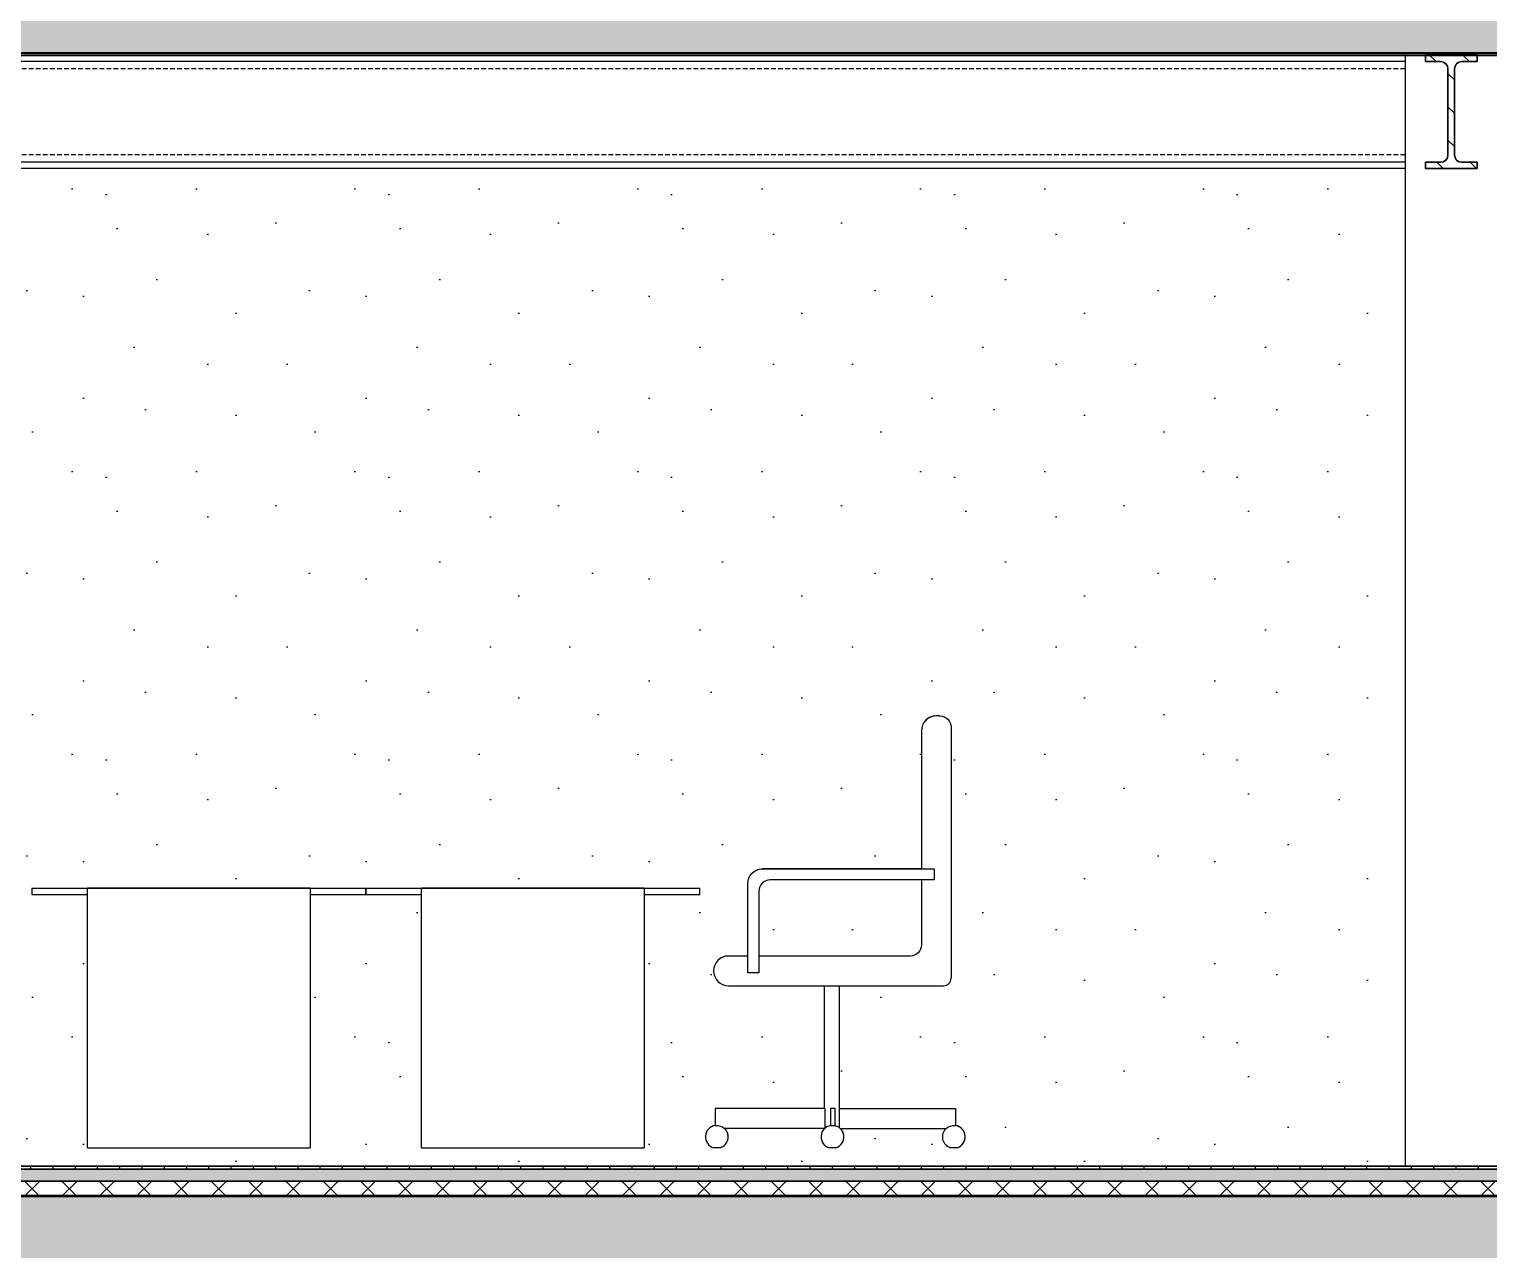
# Model space of a CAD drawing. Header units: millimetres. Extents: x -100 to 224448, y 0 to 22177.
# Drawn here: x 165178 to 169111, y 10125 to 13416 of the extents above; entities that cross this region are included whole.
import ezdxf

# ---------------------------------------------------------------- set-up
doc = ezdxf.new("R2010")
doc.units = ezdxf.units.MM
doc.linetypes.add('DASHED', pattern=[19.05, 12.7, -6.35])
doc.layers.get('0').update_dxf_attribs({"true_color": 0xdfdfdf})
for name, color, linetype in [('Background_0', 7, 'Continuous'), ('Boundary_0', 7, 'Continuous'), ('Boundary_Floor_ Ceramic Tiles', 7, 'Continuous'), ('Boundary_Insulation_ Extruded Polystyrene', 42, 'Continuous'), ('Boundary_Screed', 7, 'Continuous'), ('Elevation_Gypsum Board', 7, 'Continuous'), ('Elevation_Plaster_ Cement', 7, 'Continuous'), ('Fill_0', 7, 'Continuous'), ('Fill_Concrete_ Reinforced', 85, 'Continuous'), ('Fill_Floor_ Ceramic Tiles', 251, 'Continuous'), ('Fill_Insulation_ Extruded Polystyrene', 42, 'Continuous'), ('Fill_Screed', 251, 'Continuous'), ('Viewport border', 7, 'Continuous')]:
    doc.layers.add(name, color=color, linetype=linetype)
for name, color, linetype, lineweight in [('Background_Concrete_ Reinforced', 7, 'Continuous', 9), ('Background_Floor_ Ceramic Tiles', 7, 'Continuous', 9), ('Background_Gypsum Board', 7, 'Continuous', 9), ('Background_Insulation_ Extruded Polystyrene', 7, 'Continuous', 9), ('Background_Plaster_ Cement', 7, 'Continuous', 9), ('Background_Screed', 7, 'Continuous', 9), ('Boundary_Concrete_ Reinforced', 99, 'Continuous', 50)]:
    doc.layers.add(name, color=color, linetype=linetype, lineweight=lineweight)
doc.layers.add('BIM_ROOM_LINES', color=7, linetype='Continuous', plot=False)
pattern_1 = [(15, (-3002.4, -5250), (287.368, 497.736), [50.8, -355.6]), (105, (-3002.4, -5250), (-497.736, 287.368), [50.8, -355.6]), (150, (-2953.33, -5236.85), (-392.5523, -105.184), [71.842, -502.894]), (15, (-3012.5, -5016.04), (287.368, 497.736), [50.8, -355.6]), (60, (-2981.4, -5034), (-105.184, 392.5523), [35.921, -538.815]), (150, (-2981.4, -5034), (-392.5523, -105.184), [35.921, -538.815]), (15, (-2891.6, -4878.46), (287.368, 497.736), [71.842, -334.558]), (60, (-2891.6, -4878.46), (-105.184, 392.5523), [50.8, -523.9364]), (150, (-2822.2, -4859.87), (-392.5523, -105.184), [50.8, -523.9364]), (105, (-2758.8, -5079.55), (-497.736, 287.368), [50.8, -355.6]), (60, (-2758.82, -5079.55), (-105.184, 392.5523), [35.921, -538.815]), (150, (-2740.86, -5048.44), (-392.5523, -105.184), [35.921, -538.815]), (15, (-2979.63, -5138.7), (287.368, 497.736), [25.4, -340.36]), (15, (-2711.5, -4961.7), (287.368, 497.736), [25.4, -340.36]), (105, (-2847.33, -4945.5), (-497.736, 287.368), [25.4, -340.36]), (150, (-2739.1, -5153.15), (-392.5523, -105.184), [35.921, -538.815]), (150, (-2983.15, -4929.3), (-392.5523, -105.184), [35.921, -538.815]), (60, (-2852.9, -5071.9), (-105.184, 392.5523), [35.921, -538.815]), (105, (-2880.6, -5164.77), (-497.736, 287.368), [6.35, -400.05]), (105, (-2906.6, -4994.24), (-497.736, 287.368), [6.35, -400.05]), (105, (-2740.65, -4877.46), (-497.736, 287.368), [6.35, -400.05]), (105, (-2678.64, -5084.36), (-497.736, 287.368), [6.35, -400.05])]

# ---------------------------------------------------------------- blocks, each defined once
blk = doc.blocks.new("CC'__section__..%5CMainBuilding.dwg", base_point=(1833.3, -9100))
at = {"layer": 'Elevation_Gypsum Board'}
h = blk.add_hatch(dxfattribs=at)
h.set_pattern_fill('DOTS2', color=256, scale=30, style=0)
h.paths.add_polyline_path([(3428.4, 4245), (3441.1, 4245), (3467.4, 4245), (3473.6, 4245), (3475.7, 4245), (3488.4, 4245), (3527.9, 4245), (3582.4, 4245), (9693.4, 4245), (9708.4, 4245), (9747.9, 4245), (9808.4, 4245), (9826.2, 4245), (9886.9, 4245), (9934.4, 4245), (9941.4, 4245), (16052.4, 4245), (16052.4, 4250), (3334.4, 4250), (3334.4, 4245), (3388.9, 4245)])
h = blk.add_hatch(dxfattribs=at)
h.set_pattern_fill('DOTS2', color=256, scale=30, style=0)
h.paths.add_polyline_path([(10352.4, 2000), (10352.4, 1983), (10202.4, 1983), (10202.4, 1300), (9941.4, 1300), (9941.4, 1250), (16052.4, 1250), (16052.4, 3940), (9941.4, 3940), (9941.4, 2000), (10202.4, 2000)])
h.paths.add_polyline_path([(14152.4, 2000), (14152.4, 1983), (14002.4, 1983), (14002.4, 1300), (13402.4, 1300), (13402.4, 1983), (13252.4, 1983), (13102.4, 1983), (13102.4, 1300), (12502.4, 1300), (12502.4, 1983), (12352.4, 1983), (12352.4, 2000), (12502.4, 2000), (13102.4, 2000), (13252.4, 2000), (13402.4, 2000), (14002.4, 2000)], flags=16)
h.paths.add_polyline_path([(14788.9, 2464.1), (14798.9, 2464.1, -0.414214), (14828.9, 2434.1), (14828.9, 1756.9, -0.198912), (14823, 1742.8, -0.198912), (14808.9, 1736.9), (14528.5, 1736.9), (14528.5, 1405.4), (14840.8, 1405.4), (14840.8, 1360, -0.371494), (14867, 1329.5, -0.189379), (14858.8, 1308.6, -0.133873), (14845, 1300), (14827.4, 1300, -0.555935), (14813.6, 1350.5, -0.016632), (14815.1, 1351.9), (14530.5, 1351.9, -0.206644), (14540.2, 1329.5, -0.189377), (14532, 1308.6, -0.133874), (14518.2, 1300), (14509.4, 1300), (14500.6, 1300, -0.555949), (14486.8, 1350.5, -0.016625), (14488.3, 1351.9), (14218.9, 1351.9, -0.206645), (14228.6, 1329.5, -0.189379), (14220.4, 1308.6, -0.133872), (14206.6, 1300), (14189, 1300, -0.555943), (14175.2, 1350.5, -0.170157), (14193.2, 1360), (14193.2, 1405.4), (14487.4, 1405.4), (14487.4, 1736.9), (14228.9, 1736.9, -0.65495), (14199.6, 1804.2, -0.009202), (14200.6, 1805.2, -0.198912), (14228.9, 1816.9), (14281.1, 1816.9), (14281.1, 2011.9, -0.18937), (14291.8, 2039.1, -0.208489), (14321.1, 2051.9), (14748.9, 2051.9), (14748.9, 2424.1, -0.189364), (14759.6, 2451.3, -0.009202), (14760.6, 2452.4, -0.198912)], flags=16)
h.paths.add_polyline_path([(11705.9, 2464.1), (11715.9, 2464.1, -0.414214), (11755.9, 2424.1), (11755.9, 2051.9), (12183.7, 2051.9, -0.414214), (12223.7, 2011.9), (12223.7, 1816.9), (12275.9, 1816.9, -0.414214), (12315.9, 1776.9, -0.189378), (12305.2, 1749.7, -0.208481), (12275.9, 1736.9), (12017.4, 1736.9), (12017.4, 1405.4), (12311.6, 1405.4), (12311.6, 1360, -0.371495), (12337.8, 1329.5, -0.189379), (12329.6, 1308.6, -0.133871), (12315.8, 1300), (12298.2, 1300, -0.555935), (12284.4, 1350.5, -0.016633), (12285.9, 1351.9), (12016.5, 1351.9, -0.206645), (12026.2, 1329.5, -0.189377), (12018, 1308.6, -0.133874), (12004.2, 1300), (11995.4, 1300), (11986.6, 1300, -0.555947), (11972.8, 1350.5, -0.016624), (11974.3, 1351.9), (11689.7, 1351.9, -0.206645), (11699.4, 1329.5, -0.18938), (11691.2, 1308.6, -0.133871), (11677.4, 1300), (11659.8, 1300, -0.555943), (11646, 1350.5, -0.170157), (11664, 1360), (11664, 1405.4), (11976.3, 1405.4), (11976.3, 1736.9), (11695.9, 1736.9, -0.414214), (11675.9, 1756.9), (11675.9, 2434.1, -0.189367), (11683.9, 2454.5, -0.208492)], flags=16)
h.paths.add_polyline_path([(10988.9, 2464.1), (10998.9, 2464.1, -0.414214), (11028.9, 2434.1), (11028.9, 1756.9, -0.198912), (11023, 1742.8, -0.198912), (11008.9, 1736.9), (10728.5, 1736.9), (10728.5, 1405.4), (11040.8, 1405.4), (11040.8, 1360, -0.371495), (11067, 1329.5, -0.18938), (11058.8, 1308.6, -0.133871), (11045, 1300), (11027.4, 1300, -0.555935), (11013.6, 1350.5, -0.01665), (11015.1, 1351.9), (10730.5, 1351.9, -0.206644), (10740.2, 1329.5, -0.189377), (10732, 1308.6, -0.133874), (10718.2, 1300), (10709.4, 1300), (10700.6, 1300, -0.555946), (10686.8, 1350.5, -0.016624), (10688.3, 1351.9), (10418.9, 1351.9, -0.206645), (10428.6, 1329.5, -0.189379), (10420.4, 1308.6, -0.133872), (10406.6, 1300), (10389, 1300, -0.555943), (10375.2, 1350.5, -0.170157), (10393.2, 1360), (10393.2, 1405.4), (10687.4, 1405.4), (10687.4, 1736.9), (10428.9, 1736.9, -0.65495), (10399.6, 1804.2, -0.009215), (10400.6, 1805.2, -0.198912), (10428.9, 1816.9), (10481.1, 1816.9), (10481.1, 2011.9, -0.18937), (10491.8, 2039.1, -0.208489), (10521.1, 2051.9), (10948.9, 2051.9), (10948.9, 2424.1, -0.189364), (10959.6, 2451.3, -0.009215), (10960.6, 2452.4, -0.198912)], flags=16)
h = blk.add_hatch(dxfattribs=at)
h.set_pattern_fill('DOTS2', color=256, scale=30, style=0)
h.paths.add_polyline_path([(14311.1, 1816.9), (14718.9, 1816.9, 0.208443), (14740.9, 1826.5, 0.189417), (14748.9, 1846.9), (14748.9, 2021.9), (14341.1, 2021.9, 0.198912), (14319.9, 2013.1, 0.198912), (14311.1, 1991.9)])
at = {"layer": 'Elevation_Plaster_ Cement'}
h = blk.add_hatch(dxfattribs=at)
h.set_pattern_fill('DOTS2', color=256, scale=20, style=0)
h.paths.add_polyline_path([(20113.5, 1380), (20113.5, 1780), (20646.3, 1780), (20757.6, 2077.4), (20888.7, 2028.3), (20795.8, 1780), (20796.1, 1780), (20913.5, 1780), (20913.5, 1380), (20913.5, 1250), (20982.4, 1250), (20982.4, 4245), (21036.9, 4245), (21175.9, 4245), (21230.4, 4245), (21230.4, 4250), (16052.4, 4250), (16052.4, 4245), (16106.9, 4245), (16245.9, 4245), (16300.4, 4245), (16300.4, 1250), (17613.5, 1250), (17613.5, 1380), (17613.5, 1780), (17730.8, 1780), (17731.2, 1780), (17638.3, 2028.3), (17769.4, 2077.4), (17880.7, 1780), (18413.5, 1780), (18413.5, 1769.7), (18413.5, 1745), (18413.5, 1700), (18413.5, 1560), (18413.5, 1380), (18413.5, 1250), (20113.5, 1250)])
at = {"layer": 'Fill_0', "extrusion": (1.17351e-28, 2.44246e-30, -1)}
h = blk.add_hatch(dxfattribs=at)
h.set_pattern_fill('ANSI31', color=256, scale=20, style=0)
h.set_pattern_definition([(45, (-3002.4, -5250), (-44.90128, 44.90128), [])])
edge = h.paths.add_edge_path()
edge.add_line((-16245.9, 4245), (-16106.9, 4245))
edge.add_line((-16106.9, 4245), (-16106.9, 4228.3))
edge.add_line((-16106.9, 4228.3), (-16147.8, 4228.3))
edge.add_spline(control_points=[(-16147.8, 4228.3), (-16167.7, 4228.3), (-16167.7, 4208.4)], knot_values=[-0.785398, -0.785398, -0.785398, 0.785398, 0.785398, 0.785398], weights=[1, 0.707107, 1], degree=2, periodic=0)
edge.add_line((-16167.7, 4208.4), (-16167.7, 3976.6))
edge.add_spline(control_points=[(-16167.7, 3976.6), (-16167.7, 3956.7), (-16147.8, 3956.7)], knot_values=[-0.785398, -0.785398, -0.785398, 0.785398, 0.785398, 0.785398], weights=[1, 0.707107, 1], degree=2, periodic=0)
edge.add_line((-16147.8, 3956.7), (-16106.9, 3956.7))
edge.add_line((-16106.9, 3956.7), (-16106.9, 3940))
edge.add_line((-16106.9, 3940), (-16245.9, 3940))
edge.add_line((-16245.9, 3940), (-16245.9, 3956.7))
edge.add_line((-16245.9, 3956.7), (-16205, 3956.7))
edge.add_spline(control_points=[(-16205, 3956.7), (-16185.1, 3956.7), (-16185.1, 3976.6)], knot_values=[-0.785398, -0.785398, -0.785398, 0.785398, 0.785398, 0.785398], weights=[1, 0.707107, 1], degree=2, periodic=0)
edge.add_line((-16185.1, 3976.6), (-16185.1, 4208.4))
edge.add_spline(control_points=[(-16185.1, 4208.4), (-16185.1, 4228.3), (-16205, 4228.3)], knot_values=[-0.785398, -0.785398, -0.785398, 0.785398, 0.785398, 0.785398], weights=[1, 0.707107, 1], degree=2, periodic=0)
edge.add_line((-16205, 4228.3), (-16245.9, 4228.3))
edge.add_line((-16245.9, 4228.3), (-16245.9, 4245))
at = {"layer": 'Fill_Concrete_ Reinforced', "extrusion": (0, 0, -1)}
h = blk.add_hatch(dxfattribs=at)
h.set_pattern_fill('CONCRETE1', color=256, scale=20, angle=15, style=0)
h.set_pattern_definition(pattern_1)
h.paths.add_polyline_path([(-21382.4, 4250), (-21382.4, 4420), (-21242.4, 4420), (-3322.4, 4420), (-3182.4, 4420), (-3182.4, 4250)])
h = blk.add_hatch(dxfattribs=at)
h.set_pattern_fill('CONCRETE1', color=256, scale=20, angle=15, style=0)
h.set_pattern_definition(pattern_1)
h.paths.add_polyline_path([(-21382.4, 1000), (-21382.4, 1170), (-21242.4, 1170), (-3322.4, 1170), (-3182.4, 1170), (-3182.4, 1000)])
at = {"layer": 'Fill_Floor_ Ceramic Tiles', "extrusion": (0, 0, -1)}
h = blk.add_hatch(dxfattribs=at)
h.set_pattern_fill('_USER', color=256, scale=60, angle=90, style=0, pattern_type=0)
h.set_pattern_definition([(90, (-3002.4, -5250), (-60, -2e-13), [])])
h.paths.add_polyline_path([(-3322.4, 1250), (-3322.4, 1242), (-21242.4, 1242), (-21242.4, 1250)])
at = {"layer": 'Fill_Insulation_ Extruded Polystyrene', "extrusion": (0, 0, -1)}
h = blk.add_hatch(dxfattribs=at)
h.set_pattern_fill('INSULATION', color=256, scale=20, style=0)
h.set_pattern_definition([(45, (-3002.4, -5250), (-50.28943, 50.28943), []), (135, (-3002.4, -5250), (-50.28943, -50.28943), [])])
h.paths.add_polyline_path([(-3322.4, 1210), (-3322.4, 1170), (-21242.4, 1170), (-21242.4, 1210)])
at = {"layer": 'Fill_Screed', "extrusion": (0, 0, -1)}
h = blk.add_hatch(dxfattribs=at)
h.set_pattern_fill('SCREED', color=256, scale=20, angle=15, style=0)
h.set_pattern_definition([(15, (-3002.4, -5250), (915.6406, 508.3053), [-127, 0, -381, 0]), (15, (-3005.69, -5237.73), (915.6406, 508.3053), [-50.8, 0, -177.8, 0, -91.44, 0, -381, 0]), (15, (-3008.97, -5225.47), (915.6406, 508.3053), [-25.4, 0, -127, 0, -127, 0, -279.4, 0, -91.44, 0]), (15, (-3012.26, -5213.2), (915.6406, 508.3053), [-91.44, 0, -406.4, 0]), (15, (-3015.55, -5200.93), (915.6406, 508.3053), [-304.8, 0, -304.8, 0]), (15, (-3018.84, -5188.66), (915.6406, 508.3053), [-431.8, 0]), (15, (-3022.12, -5176.4), (915.6406, 508.3053), [-127, 0, -558.8, 0]), (15, (-3025.4, -5164.13), (915.6406, 508.3053), [-177.8, 0, -101.6, 0]), (15, (-3028.7, -5151.86), (915.6406, 508.3053), [-254, 0]), (15, (-3035.27, -5127.33), (915.6406, 508.3053), [-35.56, 0, -381, 0, -228.6, 0]), (15, (-3038.56, -5115.06), (915.6406, 508.3053), [-50.8, 0, -5.08, 0, -127, 0]), (15, (-3041.84, -5102.8), (915.6406, 508.3053), [-25.4, 0, -330.2, 0, -381, 0]), (15, (-3045.13, -5090.53), (915.6406, 508.3053), [-254, 0]), (15, (-3048.42, -5078.26), (915.6406, 508.3053), [-127, 0, -533.4, 0]), (15, (-3055, -5053.72), (915.6406, 508.3053), [-609.6, 0]), (15, (-3058.28, -5041.46), (915.6406, 508.3053), [-127, 0, -10.16, 0, -177.8, 0]), (15, (-3061.57, -5029.2), (915.6406, 508.3053), [-35.56, 0, -254, 0, -101.6, 0, -177.8, 0, -203.2, 0]), (15, (-3064.85, -5016.92), (915.6406, 508.3053), [-76.2, 0, -101.6, 0, -254, 0, -10.16, 0, -127, 0]), (15, (-3068.14, -5004.65), (915.6406, 508.3053), [-254, 0])])
h.paths.add_polyline_path([(-3322.4, 1242), (-3322.4, 1210), (-21242.4, 1210), (-21242.4, 1242)])
at = {"linetype": 'DASHED', "extrusion": (0, 1, 0)}
for p, q in [((16052.4, 4208.4), (9941.4, 4208.4)), ((16052.4, 3976.6), (9941.4, 3976.6))]:
    blk.add_line(p, q, dxfattribs=at)
blk.add_line((2834.4, 1250), (21730.4, 1250))
blk.add_line((2834.4, 1250), (21730.4, 1250))
blk.add_line((2834.4, 1250), (21730.4, 1250))
at = {"layer": 'Background_0', "extrusion": (0, 1, 0)}
for p, q in [((9826.2, 4245), (16052.4, 4245)), ((9886.9, 4245), (16052.4, 4245)), ((9886.9, 4245), (16052.4, 4245)), ((16052.4, 4228.3), (9941.4, 4228.3)), ((16052.4, 4245), (16300.4, 4245)), ((16052.4, 4245), (16052.4, 1250)), ((16245.9, 4245), (16106.9, 4245)), ((16106.9, 4245), (16106.9, 4228.3)), ((16106.9, 4228.3), (16147.8, 4228.3)), ((16167.7, 4208.4), (16167.7, 3976.6)), ((16185.1, 3976.6), (16185.1, 4208.4)), ((16205, 4228.3), (16245.9, 4228.3)), ((16245.9, 4228.3), (16245.9, 4245)), ((16052.4, 3956.7), (9941.4, 3956.7)), ((16052.4, 3940), (9941.4, 3940)), ((16106.9, 3956.7), (16106.9, 3940)), ((16147.8, 3956.7), (16106.9, 3956.7)), ((16106.9, 3940), (16245.9, 3940)), ((16245.9, 3956.7), (16205, 3956.7)), ((16245.9, 3940), (16245.9, 3956.7)), ((14798.9, 2464.1), (14788.9, 2464.1)), ((14798.9, 2464.1), (14788.9, 2464.1)), ((14798.9, 2464.1), (14788.9, 2464.1)), ((14798.9, 2464.1), (14788.9, 2464.1)), ((14798.9, 2464.1), (14788.9, 2464.1)), ((14798.9, 2464.1), (14788.9, 2464.1)), ((14748.9, 2424.1), (14748.9, 2051.9)), ((14828.9, 2434.1), (14828.9, 1756.9)), ((14828.9, 2434.1), (14828.9, 1756.9)), ((14828.9, 2434.1), (14828.9, 1756.9)), ((14828.9, 2434.1), (14828.9, 1756.9)), ((14828.9, 2434.1), (14828.9, 1756.9)), ((14828.9, 2434.1), (14828.9, 1756.9)), ((14321.1, 2051.9), (14748.9, 2051.9)), ((14321.1, 2051.9), (14783.1, 2051.9)), ((14321.1, 2051.9), (14748.9, 2051.9)), ((14321.1, 2051.9), (14748.9, 2051.9)), ((14748.9, 2051.9), (14321.1, 2051.9)), ((14321.1, 2051.9), (14748.9, 2051.9)), ((14748.9, 2051.9), (14321.1, 2051.9)), ((14748.9, 2051.9), (14321.1, 2051.9)), ((14748.9, 2051.9), (14321.1, 2051.9)), ((14748.9, 2051.9), (14321.1, 2051.9)), ((14321.1, 2051.9), (14748.9, 2051.9)), ((14748.9, 2051.9), (14321.1, 2051.9)), ((14783.1, 2051.9), (14783.1, 2021.9)), ((14281.1, 1771.2), (14281.1, 2011.9)), ((14783.1, 2021.9), (14341.1, 2021.9)), ((14748.9, 2021.9), (14748.9, 1846.9)), ((12352.4, 2000), (13252.4, 2000)), ((12352.4, 2000), (13252.4, 2000)), ((12352.4, 2000), (13252.4, 2000)), ((12352.4, 2000), (13252.4, 2000)), ((12352.4, 2000), (13252.4, 2000)), ((12352.4, 2000), (13252.4, 2000)), ((12352.4, 2000), (12352.4, 1983)), ((12352.4, 2000), (12352.4, 2000)), ((12352.4, 1983), (12502.4, 1983)), ((13102.4, 2000), (12502.4, 2000)), ((12502.4, 2000), (13102.4, 2000)), ((12502.4, 2000), (13102.4, 2000)), ((13102.4, 2000), (12502.4, 2000)), ((13102.4, 2000), (12502.4, 2000)), ((13102.4, 2000), (12502.4, 2000)), ((12502.4, 1300), (12502.4, 2000)), ((12502.4, 2000), (13102.4, 2000)), ((13102.4, 2000), (12502.4, 2000)), ((13102.4, 2000), (12502.4, 2000)), ((12502.4, 2000), (12502.4, 2000)), ((12502.4, 2000), (13102.4, 2000)), ((12502.4, 2000), (13102.4, 2000)), ((12502.4, 2000), (13102.4, 2000)), ((13102.4, 2000), (13102.4, 2000)), ((13102.4, 2000), (13102.4, 1300)), ((13102.4, 1983), (13102.4, 1300)), ((13102.4, 1983), (13252.4, 1983)), ((13102.4, 1983), (13102.4, 1300)), ((13102.4, 1983), (13102.4, 1300)), ((13102.4, 1983), (13102.4, 1300)), ((13102.4, 1983), (13102.4, 1300)), ((13102.4, 1983), (13102.4, 1300)), ((13102.4, 1983), (13102.4, 1300)), ((13102.4, 1983), (13102.4, 1300)), ((13102.4, 1983), (13102.4, 1300)), ((13102.4, 1983), (13102.4, 1300)), ((13102.4, 1983), (13102.4, 1300)), ((13252.4, 2000), (14152.4, 2000)), ((13252.4, 2000), (14152.4, 2000)), ((13252.4, 2000), (14152.4, 2000)), ((13252.4, 2000), (14152.4, 2000)), ((13252.4, 2000), (14152.4, 2000)), ((13252.4, 2000), (14152.4, 2000)), ((13252.4, 2000), (13252.4, 2000)), ((13252.4, 2000), (13252.4, 2000)), ((13252.4, 1983), (13252.4, 2000)), ((13252.4, 2000), (13252.4, 1983)), ((13252.4, 1983), (13402.4, 1983)), ((13402.4, 2000), (14002.4, 2000)), ((14002.4, 2000), (13402.4, 2000)), ((14002.4, 2000), (13402.4, 2000)), ((13402.4, 2000), (13402.4, 2000)), ((14002.4, 2000), (13402.4, 2000)), ((14002.4, 2000), (13402.4, 2000)), ((13402.4, 2000), (14002.4, 2000)), ((13402.4, 2000), (14002.4, 2000)), ((14002.4, 2000), (13402.4, 2000)), ((13402.4, 1300), (13402.4, 2000)), ((13402.4, 2000), (14002.4, 2000)), ((13402.4, 2000), (14002.4, 2000)), ((14002.4, 2000), (13402.4, 2000)), ((13402.4, 2000), (14002.4, 2000)), ((14002.4, 2000), (14002.4, 2000)), ((14002.4, 2000), (14002.4, 1300)), ((14002.4, 1983), (14002.4, 1300)), ((14002.4, 1983), (14152.4, 1983)), ((14002.4, 1983), (14002.4, 1300)), ((14002.4, 1983), (14002.4, 1300)), ((14002.4, 1983), (14002.4, 1300)), ((14002.4, 1983), (14002.4, 1300)), ((14002.4, 1983), (14002.4, 1300)), ((14002.4, 1983), (14002.4, 1300)), ((14002.4, 1983), (14002.4, 1300)), ((14002.4, 1983), (14002.4, 1300)), ((14002.4, 1983), (14002.4, 1300)), ((14002.4, 1983), (14002.4, 1300)), ((14152.4, 1983), (14152.4, 2000)), ((14152.4, 1983), (14152.4, 2000)), ((14152.4, 1983), (14152.4, 2000)), ((14152.4, 1983), (14152.4, 2000)), ((14152.4, 1983), (14152.4, 2000)), ((14152.4, 1983), (14152.4, 2000)), ((14152.4, 1983), (14152.4, 1983)), ((14311.1, 1991.9), (14311.1, 1816.9)), ((14311.1, 1991.9), (14311.1, 1816.9)), ((14311.1, 1991.9), (14311.1, 1816.9)), ((14311.1, 1991.9), (14311.1, 1816.9)), ((14311.1, 1991.9), (14311.1, 1816.9)), ((14311.1, 1991.9), (14311.1, 1816.9)), ((14311.1, 1991.9), (14311.1, 1771.2)), ((14311.1, 1991.9), (14311.1, 1816.9)), ((14311.1, 1991.9), (14311.1, 1816.9)), ((14311.1, 1991.9), (14311.1, 1816.9)), ((14311.1, 1991.9), (14311.1, 1816.9)), ((14311.1, 1991.9), (14311.1, 1816.9)), ((14281.1, 1816.9), (14228.9, 1816.9)), ((14281.1, 1816.9), (14228.9, 1816.9)), ((14281.1, 1816.9), (14228.9, 1816.9)), ((14281.1, 1816.9), (14228.9, 1816.9)), ((14281.1, 1816.9), (14228.9, 1816.9)), ((14281.1, 1816.9), (14228.9, 1816.9)), ((14718.9, 1816.9), (14311.1, 1816.9)), ((14718.9, 1816.9), (14311.1, 1816.9)), ((14718.9, 1816.9), (14311.1, 1816.9)), ((14718.9, 1816.9), (14311.1, 1816.9)), ((14718.9, 1816.9), (14311.1, 1816.9)), ((14718.9, 1816.9), (14311.1, 1816.9)), ((14311.1, 1771.2), (14281.1, 1771.2)), ((14228.9, 1736.9), (14808.9, 1736.9)), ((14487.4, 1736.9), (14487.4, 1405.4)), ((14528.5, 1405.4), (14528.5, 1736.9)), ((14528.5, 1405.4), (14528.5, 1736.9)), ((14528.5, 1405.4), (14528.5, 1736.9)), ((14528.5, 1405.4), (14528.5, 1736.9)), ((14528.5, 1405.4), (14528.5, 1736.9)), ((14528.5, 1405.4), (14528.5, 1736.9)), ((14193.2, 1405.4), (14193.2, 1359.6)), ((14487.4, 1405.4), (14193.2, 1405.4)), ((14487.4, 1405.4), (14193.2, 1405.4)), ((14488.9, 1405.4), (14193.2, 1405.4)), ((14487.4, 1405.4), (14193.2, 1405.4)), ((14487.4, 1405.4), (14193.2, 1405.4)), ((14193.2, 1405.4), (14193.2, 1405.4)), ((14487.4, 1405.4), (14193.2, 1405.4)), ((14488.9, 1405.4), (14488.9, 1352.5)), ((14504.3, 1405.4), (14504.3, 1359.6)), ((14517, 1405.4), (14504.3, 1405.4)), ((14517, 1359), (14517, 1405.4)), ((14527, 1405.4), (14840.8, 1405.4)), ((14527, 1405.4), (14527, 1354.8)), ((14528.5, 1405.4), (14840.8, 1405.4)), ((14528.5, 1405.4), (14840.8, 1405.4)), ((14528.5, 1405.4), (14840.8, 1405.4)), ((14528.5, 1405.4), (14840.8, 1405.4)), ((14528.5, 1405.4), (14840.8, 1405.4)), ((14840.8, 1405.4), (14840.8, 1360)), ((14840.8, 1405.4), (14840.8, 1360)), ((14840.8, 1405.4), (14840.8, 1360)), ((14840.8, 1405.4), (14840.8, 1359.6)), ((14840.8, 1405.4), (14840.8, 1360)), ((14840.8, 1405.4), (14840.8, 1360)), ((14488.3, 1351.9), (14218.3, 1351.9)), ((14517, 1359), (14517, 1359.4)), ((14530.5, 1351.9), (14815.7, 1351.9)), ((14840.8, 1359.6), (14840.8, 1360)), ((12502.4, 1300), (13102.4, 1300)), ((13102.4, 1300), (13102.4, 1300)), ((13402.4, 1300), (14002.4, 1300)), ((14002.4, 1300), (14002.4, 1300)), ((14206.6, 1300), (14189, 1300)), ((14509.4, 1300), (14500.6, 1300)), ((14518.2, 1300), (14509.4, 1300)), ((14845, 1300), (14827.4, 1300))]:
    blk.add_line(p, q, dxfattribs=at)
at = {"layer": 'Background_0', "extrusion": (0, 0, -1)}
for centre, start, end in [((-16147.8, 4208.4), 90, 180), ((-16205, 4208.4), 0, 90), ((-16147.8, 3976.6), 180, 270), ((-16205, 3976.6), 270, 0)]:
    blk.add_arc(centre, 19.9, start, end, dxfattribs=at)
at = {"layer": 'Background_0'}
for centre, radius, start, end in [((14788.9, 2424.1), 40, 90, 180), ((14788.9, 2424.1), 40, 90, 137.1108), ((14788.9, 2424.1), 40, 90, 137.1088), ((14788.9, 2424.1), 40, 90, 137.1108), ((14788.9, 2424.1), 40, 90, 137.1088), ((14788.9, 2424.1), 40, 90, 135), ((14341.1, 1991.9), 30, 90, 180), ((14341.1, 1991.9), 30, 135, 180), ((14341.1, 1991.9), 30, 135, 180), ((14341.1, 1991.9), 30, 135, 180), ((14341.1, 1991.9), 30, 135, 180), ((14341.1, 1991.9), 30, 135, 180), ((14341.1, 1991.9), 30, 135, 180), ((14341.1, 1991.9), 30, 135, 180), ((14341.1, 1991.9), 30, 135, 180), ((14341.1, 1991.9), 30, 135, 180), ((14341.1, 1991.9), 30, 135, 180), ((14341.1, 1991.9), 30, 135, 180), ((14228.9, 1776.9), 40, 90, 270), ((14228.9, 1776.9), 40, 90, 137.1088), ((14228.9, 1776.9), 40, 90, 137.1108), ((14228.9, 1776.9), 40, 90, 137.1108), ((14228.9, 1776.9), 40, 90, 137.1088), ((14228.9, 1776.9), 40, 90, 135), ((14808.9, 1756.9), 20, 270, 0), ((14808.9, 1756.9), 20, 315, 0), ((14808.9, 1756.9), 20, 315, 0), ((14808.9, 1756.9), 20, 315, 0), ((14808.9, 1756.9), 20, 315, 0), ((14808.9, 1756.9), 20, 315, 0), ((14197.8, 1329.5), 30.8, 98.4811, 253.3944), ((14197.8, 1329.5), 30.8, 98.4811, 137.1082), ((14197.8, 1329.5), 30.8, 98.4811, 137.1082), ((14197.8, 1329.5), 30.8, 98.4811, 137.1106), ((14197.8, 1329.5), 30.8, 98.4811, 137.1082), ((14197.8, 1329.5), 30.8, 98.4811, 137.1082), ((14197.8, 1329.5), 30.8, 286.6056, 46.7021), ((14197.8, 1329.5), 30.8, 317.1054, 46.7021), ((14197.8, 1329.5), 30.8, 317.1054, 46.7021), ((14197.8, 1329.5), 30.8, 317.1028, 46.7021), ((14197.8, 1329.5), 30.8, 317.1054, 46.7021), ((14197.8, 1329.5), 30.8, 317.1054, 46.7021), ((14509.4, 1329.5), 30.8, 99.4822, 253.3945), ((14509.4, 1329.5), 30.8, 133.2978, 137.1076), ((14509.4, 1329.5), 30.8, 133.2978, 137.1075), ((14509.4, 1329.5), 30.8, 133.2978, 137.1076), ((14509.4, 1329.5), 30.8, 133.2978, 137.1072), ((14509.4, 1329.5), 30.8, 133.2978, 137.1103), ((14509.4, 1329.5), 30.8, 133.2978, 137.1072), ((14509.4, 1329.5), 30.8, 133.2978, 137.1076), ((14509.4, 1329.5), 30.8, 133.2978, 137.1075), ((14509.4, 1329.5), 30.8, 133.2978, 137.1076), ((14509.4, 1329.5), 30.8, 133.2978, 137.1072), ((14509.4, 1329.5), 30.8, 133.2978, 137.1072), ((14509.4, 1329.5), 30.8, 286.6056, 75.7299), ((14509.4, 1329.5), 30.8, 317.1059, 46.702), ((14509.4, 1329.5), 30.8, 317.106, 46.702), ((14509.4, 1329.5), 30.8, 317.1059, 46.702), ((14509.4, 1329.5), 30.8, 317.106, 46.702), ((14509.4, 1329.5), 30.8, 317.1033, 46.7021), ((14509.4, 1329.5), 30.8, 317.106, 46.702), ((14509.4, 1329.5), 30.8, 317.1059, 46.7021), ((14509.4, 1329.5), 30.8, 317.106, 46.7021), ((14509.4, 1329.5), 30.8, 317.1059, 46.7021), ((14509.4, 1329.5), 30.8, 317.106, 46.7021), ((14509.4, 1329.5), 30.8, 317.106, 46.7021), ((14836.2, 1329.5), 30.8, 133.298, 253.3943), ((14836.2, 1329.5), 30.8, 133.298, 137.1094), ((14836.2, 1329.5), 30.8, 133.298, 137.112), ((14836.2, 1329.5), 30.8, 133.298, 137.112), ((14836.2, 1329.5), 30.8, 133.298, 137.1094), ((14836.2, 1329.5), 30.8, 317.1055, 81.5189), ((14836.2, 1329.5), 30.8, 317.1055, 81.5189), ((14836.2, 1329.5), 30.8, 317.1029, 81.5189), ((14836.2, 1329.5), 30.8, 317.1055, 81.5189), ((14836.2, 1329.5), 30.8, 286.6055, 81.5189), ((14836.2, 1329.5), 30.8, 317.1055, 81.5189)]:
    blk.add_arc(centre, radius, start, end, dxfattribs=at)
at = {"layer": 'Background_0', "extrusion": (2.94008e-15, -5.69819e-17, -1)}
blk.add_arc((-14798.9, 2434.1), 30, 90, 180, dxfattribs=at)
blk.add_arc((-14798.9, 2434.1), 30, 90, 180, dxfattribs=at)
blk.add_arc((-14798.9, 2434.1), 30, 90, 180, dxfattribs=at)
blk.add_arc((-14798.9, 2434.1), 30, 90, 180, dxfattribs=at)
blk.add_arc((-14798.9, 2434.1), 30, 90, 180, dxfattribs=at)
blk.add_arc((-14798.9, 2434.1), 30, 90, 180, dxfattribs=at)
at = {"layer": 'Background_0', "extrusion": (2.90946e-15, -2.63657e-17, -1)}
for centre, radius, start, end in [((-14321.1, 2011.9), 40, 0, 90), ((-14321.1, 2011.9), 40, 42.8926, 90), ((-14321.1, 2011.9), 40, 42.8926, 90), ((-14321.1, 2011.9), 40, 42.8926, 90), ((-14321.1, 2011.9), 40, 42.8906, 90), ((-14321.1, 2011.9), 40, 42.8926, 90), ((-14509.4, 1329.5), 30.5, 80.4121, 104.4312)]:
    blk.add_arc(centre, radius, start, end, dxfattribs=at)
at = {"layer": 'Background_0', "extrusion": (2.90946e-15, -1.4883e-16, -1)}
blk.add_arc((-14321.1, 2011.9), 40, 42.8929, 90, dxfattribs=at)
blk.add_arc((-14321.1, 2011.9), 40, 42.8929, 90, dxfattribs=at)
blk.add_arc((-14321.1, 2011.9), 40, 42.8929, 90, dxfattribs=at)
blk.add_arc((-14321.1, 2011.9), 40, 42.8929, 90, dxfattribs=at)
blk.add_arc((-14321.1, 2011.9), 40, 42.8929, 90, dxfattribs=at)
blk.add_arc((-14321.1, 2011.9), 40, 42.8929, 90, dxfattribs=at)
at = {"layer": 'Background_0', "extrusion": (2.90946e-15, -8.75981e-17, -1)}
for start in [180, 222.9, 222.8947, 222.9014, 222.9028, 222.896]:
    blk.add_arc((-14718.9, 1846.9), 30, start, 270, dxfattribs=at)
at = {"layer": 'Background_0', "extrusion": (2.9707e-15, -2.63657e-17, -1)}
for centre, start, end in [((-14197.8, 1329.5), 81.4007, 132.4489), ((-14836.2, 1329.5), 47.5511, 98.5993)]:
    blk.add_arc(centre, 30.4, start, end, dxfattribs=at)
at = {"layer": 'Background_Concrete_ Reinforced', "extrusion": (0, 1, 0)}
for p, q in [((3182.4, 4250), (21382.4, 4250)), ((21242.4, 1170), (3322.4, 1170))]:
    blk.add_line(p, q, dxfattribs=at)
at = {"layer": 'Background_Floor_ Ceramic Tiles', "extrusion": (0, 1, 0)}
for p, q in [((21242.4, 1250), (3322.4, 1250)), ((3322.4, 1242), (21242.4, 1242))]:
    blk.add_line(p, q, dxfattribs=at)
at = {"layer": 'Background_Gypsum Board', "extrusion": (0, 1, 0)}
blk.add_line((9941.4, 1250), (16052.4, 1250), dxfattribs=at)
at = {"layer": 'Background_Insulation_ Extruded Polystyrene', "extrusion": (0, 1, 0)}
for p, q in [((21242.4, 1210), (3322.4, 1210)), ((3322.4, 1170), (21242.4, 1170))]:
    blk.add_line(p, q, dxfattribs=at)
at = {"layer": 'Background_Plaster_ Cement', "extrusion": (0, 1, 0)}
for p, q in [((16052.4, 4245), (16052.4, 4250)), ((16052.4, 4250), (16052.4, 4245))]:
    blk.add_line(p, q, dxfattribs=at)
at = {"layer": 'Background_Screed', "extrusion": (0, 1, 0)}
for p, q in [((21242.4, 1242), (3322.4, 1242)), ((3322.4, 1210), (21242.4, 1210))]:
    blk.add_line(p, q, dxfattribs=at)
at = {"layer": 'BIM_ROOM_LINES', "extrusion": (0, 1, 0)}
for p, q in [((3334.4, 4250), (21230.4, 4250)), ((16052.4, 4245), (16052.4, 4250)), ((21230.4, 1250), (3334.4, 1250)), ((16052.4, 1250), (9941.4, 1250))]:
    blk.add_line(p, q, dxfattribs=at)
at = {"layer": 'Boundary_0', "extrusion": (0, 1, 0)}
for p, q in [((16106.9, 4228.3), (16106.9, 4245)), ((16106.9, 4245), (16245.9, 4245)), ((16147.8, 4228.3), (16106.9, 4228.3)), ((16167.7, 3976.6), (16167.7, 4208.4)), ((16185.1, 4208.4), (16185.1, 3976.6)), ((16245.9, 4228.3), (16205, 4228.3)), ((16245.9, 4245), (16245.9, 4228.3)), ((16106.9, 3940), (16106.9, 3956.7)), ((16106.9, 3956.7), (16147.8, 3956.7)), ((16245.9, 3940), (16106.9, 3940)), ((16205, 3956.7), (16245.9, 3956.7)), ((16245.9, 3956.7), (16245.9, 3940))]:
    blk.add_line(p, q, dxfattribs=at)
at = {"layer": 'Boundary_0'}
for centre, start, end in [((16147.8, 4208.4), 0, 90), ((16205, 4208.4), 90, 180), ((16147.8, 3976.6), 270, 0), ((16205, 3976.6), 180, 270)]:
    blk.add_arc(centre, 19.9, start, end, dxfattribs=at)
at = {"layer": 'Boundary_Concrete_ Reinforced', "extrusion": (0, 1, 0)}
for p, q in [((21382.4, 4250), (3182.4, 4250)), ((3322.4, 1170), (21242.4, 1170))]:
    blk.add_line(p, q, dxfattribs=at)
at = {"layer": 'Boundary_Floor_ Ceramic Tiles', "extrusion": (0, 1, 0)}
for p, q in [((3322.4, 1250), (21242.4, 1250)), ((21242.4, 1242), (3322.4, 1242))]:
    blk.add_line(p, q, dxfattribs=at)
at = {"layer": 'Boundary_Insulation_ Extruded Polystyrene', "extrusion": (0, 1, 0)}
for p, q in [((3322.4, 1210), (21242.4, 1210)), ((21242.4, 1170), (3322.4, 1170))]:
    blk.add_line(p, q, dxfattribs=at)
at = {"layer": 'Boundary_Screed', "extrusion": (0, 1, 0)}
for p, q in [((3322.4, 1242), (21242.4, 1242)), ((21242.4, 1210), (3322.4, 1210))]:
    blk.add_line(p, q, dxfattribs=at)

msp = doc.modelspace()

# ---------------------------------------------------------------- block references
at = {"layer": 'Viewport border'}
msp.add_blockref("CC'__section__..%5CMainBuilding.dwg", (154666.2, 0), dxfattribs=at)

doc.saveas('drawing.dxf')
